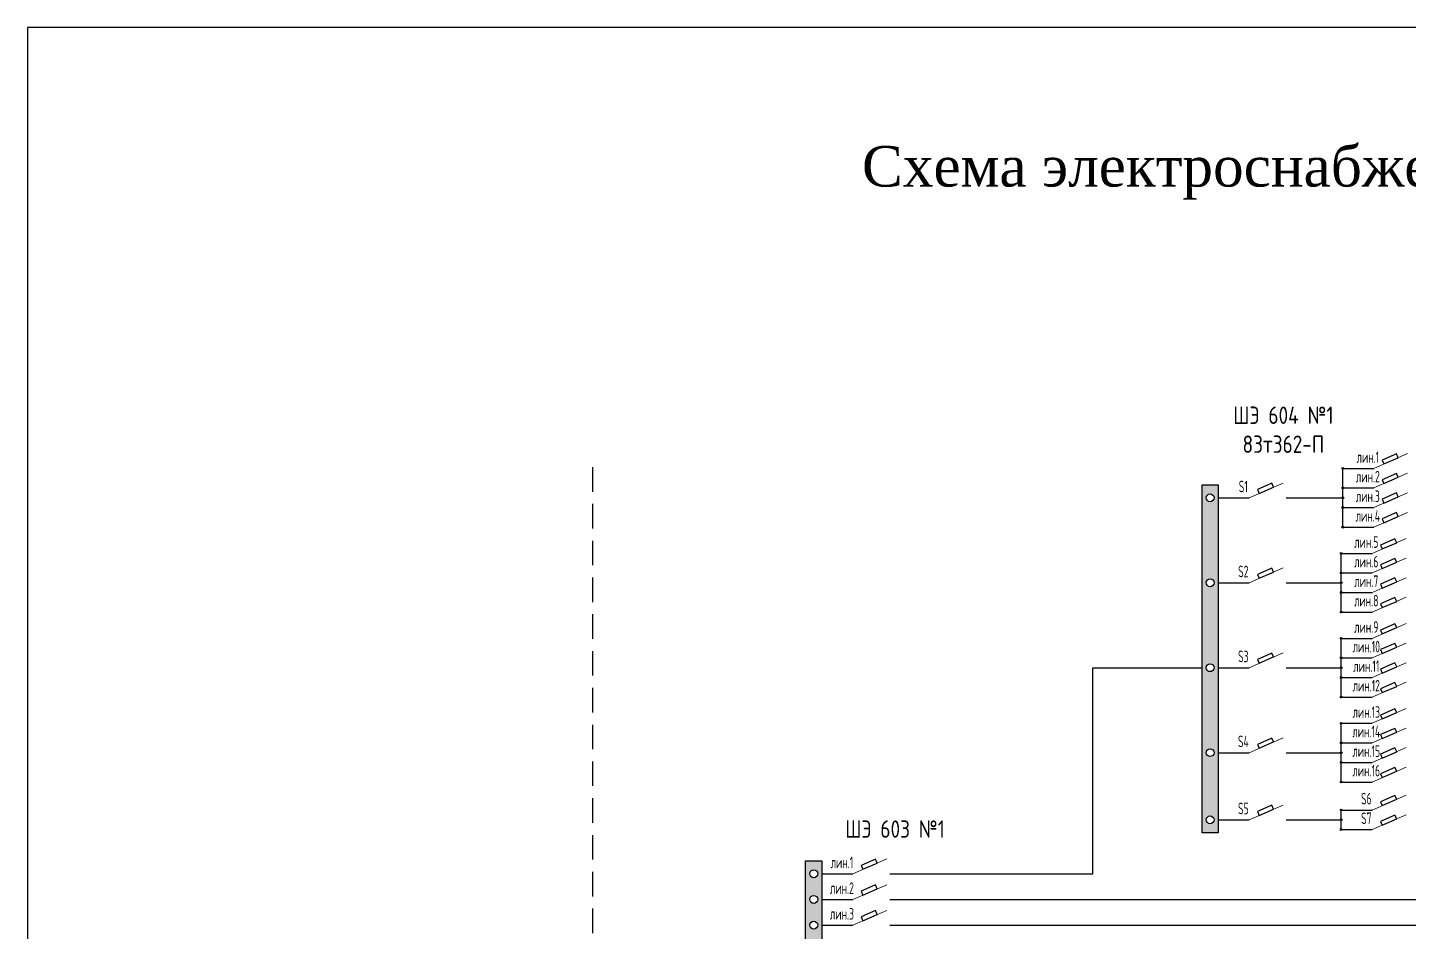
# Model space of a CAD drawing. Header units: millimetres. Extents: x 478 to 775, y 525 to 945.
# Drawn here: x 477.8 to 620.9, y 851.7 to 945.3 of the extents above; entities that cross this region are included whole.
import ezdxf

# ---------------------------------------------------------------- set-up
doc = ezdxf.new("R2010")
doc.units = ezdxf.units.MM
doc.header["$LTSCALE"] = 0.1
doc.linetypes.add('DASHEDX2', pattern=[38.1, 25.4, -12.7])
doc.styles.add('стиль1', font='txt.shx', dxfattribs={"width": 0.75, "height": 1.2})

msp = doc.modelspace()

# ---------------------------------------------------------------- hatches: boundary and pattern name
h = msp.add_hatch(color=256)
h.paths.add_polyline_path([(614.16, 899.6), (614.07, 899.6), (614.07, 899.51, 0.414214)], flags=17)
h.paths.add_polyline_path([(613.98, 899.6, 0.414214), (614.07, 899.51), (614.07, 899.6), (614.16, 899.6, 1)])
h = msp.add_hatch(color=256)
h.paths.add_polyline_path([(599.49, 861.87), (601.17, 861.87), (601.17, 897.9), (599.49, 897.9)])
h.paths.add_polyline_path([(599.92, 878.96, -1), (600.74, 878.96, -1)], flags=16)
h.paths.add_polyline_path([(600.74, 870.16, -1), (599.92, 870.16, -1)], flags=16)
h.paths.add_polyline_path([(599.92, 887.76, -1), (600.74, 887.76, -1)], flags=16)
h.paths.add_polyline_path([(600.74, 863.21, -1), (599.92, 863.21, -1)], flags=16)
h.paths.add_polyline_path([(599.92, 896.56, -1), (600.74, 896.56, -1)], flags=16)
h = msp.add_hatch(color=256)
h.paths.add_polyline_path([(614.16, 897.58), (614.07, 897.58), (614.07, 897.48, 0.414214)], flags=17)
h.paths.add_polyline_path([(613.98, 897.58, 0.414214), (614.07, 897.48), (614.07, 897.58), (614.16, 897.58, 1)])
h = msp.add_hatch(color=256)
h.paths.add_polyline_path([(614.16, 896.56), (614.07, 896.56), (614.07, 896.47, 0.414214)], flags=17)
h.paths.add_polyline_path([(613.98, 896.56, 0.414214), (614.07, 896.47), (614.07, 896.56), (614.16, 896.56, 1)])
h = msp.add_hatch(color=256)
h.paths.add_polyline_path([(614.16, 895.55), (614.07, 895.55), (614.07, 895.46, 0.414214)], flags=17)
h.paths.add_polyline_path([(613.98, 895.55, 0.414214), (614.07, 895.46), (614.07, 895.55), (614.16, 895.55, 1)])
h = msp.add_hatch(color=256)
h.paths.add_polyline_path([(614.16, 893.52), (614.07, 893.52), (614.07, 893.43, 0.414214)], flags=17)
h.paths.add_polyline_path([(613.98, 893.52, 0.414214), (614.07, 893.43), (614.07, 893.52), (614.16, 893.52, 1)])
h = msp.add_hatch(color=256)
h.paths.add_polyline_path([(614, 890.8), (613.91, 890.8), (613.91, 890.71, 0.414214)], flags=17)
h.paths.add_polyline_path([(613.82, 890.8, 0.414214), (613.91, 890.71), (613.91, 890.8), (614, 890.8, 1)])
h = msp.add_hatch(color=256)
h.paths.add_polyline_path([(614, 888.78), (613.91, 888.78), (613.91, 888.69, 0.414214)], flags=17)
h.paths.add_polyline_path([(613.82, 888.78, 0.414214), (613.91, 888.69), (613.91, 888.78), (614, 888.78, 1)])
h = msp.add_hatch(color=256)
h.paths.add_polyline_path([(614, 887.76), (613.91, 887.76), (613.91, 887.67, 0.414214)], flags=17)
h.paths.add_polyline_path([(613.82, 887.76, 0.414214), (613.91, 887.67), (613.91, 887.76), (614, 887.76, 1)])
h = msp.add_hatch(color=256)
h.paths.add_polyline_path([(614, 886.75), (613.91, 886.75), (613.91, 886.66, 0.414214)], flags=17)
h.paths.add_polyline_path([(613.82, 886.75, 0.414214), (613.91, 886.66), (613.91, 886.75), (614, 886.75, 1)])
h = msp.add_hatch(color=256)
h.paths.add_polyline_path([(614, 884.72), (613.91, 884.72), (613.91, 884.63, 0.414214)], flags=17)
h.paths.add_polyline_path([(613.82, 884.72, 0.414214), (613.91, 884.63), (613.91, 884.72), (614, 884.72, 1)])
h = msp.add_hatch(color=256)
h.paths.add_polyline_path([(614, 882), (613.91, 882), (613.91, 881.91, 0.414214)], flags=17)
h.paths.add_polyline_path([(613.82, 882, 0.414214), (613.91, 881.91), (613.91, 882), (614, 882, 1)])
h = msp.add_hatch(color=256)
h.paths.add_polyline_path([(614, 879.98), (613.91, 879.98), (613.91, 879.89, 0.414214)], flags=17)
h.paths.add_polyline_path([(613.82, 879.98, 0.414214), (613.91, 879.89), (613.91, 879.98), (614, 879.98, 1)])
h = msp.add_hatch(color=256)
h.paths.add_polyline_path([(614, 878.96), (613.91, 878.96), (613.91, 878.87, 0.414214)], flags=17)
h.paths.add_polyline_path([(613.82, 878.96, 0.414214), (613.91, 878.87), (613.91, 878.96), (614, 878.96, 1)])
h = msp.add_hatch(color=256)
h.paths.add_polyline_path([(614, 877.95), (613.91, 877.95), (613.91, 877.86, 0.414214)], flags=17)
h.paths.add_polyline_path([(613.82, 877.95, 0.414214), (613.91, 877.86), (613.91, 877.95), (614, 877.95, 1)])
h = msp.add_hatch(color=256)
h.paths.add_polyline_path([(614, 875.92), (613.91, 875.92), (613.91, 875.83, 0.414214)], flags=17)
h.paths.add_polyline_path([(613.82, 875.92, 0.414214), (613.91, 875.83), (613.91, 875.92), (614, 875.92, 1)])
h = msp.add_hatch(color=256)
h.paths.add_polyline_path([(614, 873.2), (613.91, 873.2), (613.91, 873.11, 0.414214)], flags=17)
h.paths.add_polyline_path([(613.82, 873.2, 0.414214), (613.91, 873.11), (613.91, 873.2), (614, 873.2, 1)])
h = msp.add_hatch(color=256)
h.paths.add_polyline_path([(614, 871.18), (613.91, 871.18), (613.91, 871.09, 0.414214)], flags=17)
h.paths.add_polyline_path([(613.82, 871.18, 0.414214), (613.91, 871.09), (613.91, 871.18), (614, 871.18, 1)])
h = msp.add_hatch(color=256)
h.paths.add_polyline_path([(614, 870.16), (613.91, 870.16), (613.91, 870.07, 0.414214)], flags=17)
h.paths.add_polyline_path([(613.82, 870.16, 0.414214), (613.91, 870.07), (613.91, 870.16), (614, 870.16, 1)])
h = msp.add_hatch(color=256)
h.paths.add_polyline_path([(614, 869.15), (613.91, 869.15), (613.91, 869.06, 0.414214)], flags=17)
h.paths.add_polyline_path([(613.82, 869.15, 0.414214), (613.91, 869.06), (613.91, 869.15), (614, 869.15, 1)])
h = msp.add_hatch(color=256)
h.paths.add_polyline_path([(614, 867.12), (613.91, 867.12), (613.91, 867.03, 0.414214)], flags=17)
h.paths.add_polyline_path([(613.82, 867.12, 0.414214), (613.91, 867.03), (613.91, 867.12), (614, 867.12, 1)])
h = msp.add_hatch(color=256)
h.paths.add_polyline_path([(614, 864.22), (613.91, 864.22), (613.91, 864.13, 0.414214)], flags=17)
h.paths.add_polyline_path([(613.82, 864.22, 0.414214), (613.91, 864.13), (613.91, 864.22), (614, 864.22, 1)])
h = msp.add_hatch(color=256)
h.paths.add_polyline_path([(614, 863.21), (613.91, 863.21), (613.91, 863.12, 0.414214)], flags=17)
h.paths.add_polyline_path([(613.82, 863.21, 0.414214), (613.91, 863.12), (613.91, 863.21), (614, 863.21, 1)])
h = msp.add_hatch(color=256)
h.paths.add_polyline_path([(614, 862.2), (613.91, 862.2), (613.91, 862.11, 0.414214)], flags=17)
h.paths.add_polyline_path([(613.82, 862.2, 0.414214), (613.91, 862.11), (613.91, 862.2), (614, 862.2, 1)])
h = msp.add_hatch(color=256)
h.paths.add_polyline_path([(558.43, 832.14), (560.1, 832.14), (560.1, 858.96), (558.43, 858.96)])
h.paths.add_polyline_path([(558.86, 841.65, -1), (559.67, 841.65, -1)], flags=16)
h.paths.add_polyline_path([(558.86, 844.31, -1), (559.67, 844.31, -1)], flags=16)
h.paths.add_polyline_path([(559.67, 838.99, -1), (558.86, 838.99, -1)], flags=16)
h.paths.add_polyline_path([(558.86, 846.98, -1), (559.67, 846.98, -1)], flags=16)
h.paths.add_polyline_path([(558.86, 849.64, -1), (559.67, 849.64, -1)], flags=16)
h.paths.add_polyline_path([(559.67, 833.86, -1), (558.86, 833.86, -1)], flags=16)
h.paths.add_polyline_path([(558.86, 852.3, -1), (559.67, 852.3, -1)], flags=16)
h.paths.add_polyline_path([(558.86, 854.96, -1), (559.67, 854.96, -1)], flags=16)
h.paths.add_polyline_path([(558.86, 857.62, -1), (559.67, 857.62, -1)], flags=16)

# ---------------------------------------------------------------- linework, layer by layer
for p, q in [((774.83, 945.25), (477.83, 945.25)), ((477.83, 945.25), (477.83, 525.25)), ((614.07, 899.6), (617.28, 899.6)), ((614.07, 893.52), (614.07, 899.6)), ((614.07, 897.58), (617.28, 897.58)), ((601.17, 896.56), (604.38, 896.56)), ((608.21, 896.56), (614.07, 896.56)), ((614.07, 895.55), (617.28, 895.55)), ((614.07, 893.52), (617.28, 893.52)), ((613.91, 890.8), (617.12, 890.8)), ((613.91, 884.72), (613.91, 890.8)), ((613.91, 888.78), (617.12, 888.78)), ((601.17, 887.76), (604.38, 887.76)), ((608.21, 887.76), (613.91, 887.76)), ((613.91, 886.75), (617.12, 886.75)), ((613.91, 884.72), (617.12, 884.72)), ((613.91, 882), (617.12, 882)), ((613.91, 875.92), (613.91, 882)), ((613.91, 879.98), (617.12, 879.98)), ((588.17, 857.62), (588.17, 878.96)), ((588.17, 878.96), (599.49, 878.96)), ((601.17, 878.96), (604.38, 878.96)), ((608.21, 878.96), (613.91, 878.96)), ((613.91, 877.95), (617.12, 877.95)), ((613.91, 875.92), (617.12, 875.92)), ((613.91, 873.2), (617.12, 873.2)), ((613.91, 867.12), (613.91, 873.2)), ((613.91, 871.18), (617.12, 871.18)), ((601.17, 870.16), (604.38, 870.16)), ((608.21, 870.16), (613.91, 870.16)), ((613.91, 869.15), (617.12, 869.15)), ((613.91, 867.12), (617.12, 867.12)), ((613.91, 864.22), (617.12, 864.22)), ((613.91, 862.2), (613.91, 864.22)), ((601.17, 863.21), (604.38, 863.21)), ((608.21, 863.21), (613.91, 863.21)), ((613.91, 862.2), (617.12, 862.2)), ((560.1, 857.62), (563.32, 857.62)), ((567.14, 857.62), (572.85, 857.62)), ((572.85, 857.62), (588.17, 857.62)), ((560.1, 854.96), (563.32, 854.96)), ((567.14, 854.96), (572.85, 854.96)), ((572.85, 854.96), (643.39, 854.96)), ((560.1, 852.3), (563.32, 852.3)), ((567.14, 852.3), (572.85, 852.3)), ((572.85, 852.3), (650.59, 852.3))]:
    msp.add_line(p, q)
at = {"lineweight": 15}
for p, q in [((617.28, 899.6), (620.79, 901.13)), ((617.28, 897.58), (620.79, 899.1)), ((604.38, 896.56), (607.89, 898.09)), ((617.28, 895.55), (620.79, 897.08)), ((617.28, 893.52), (620.79, 895.05)), ((617.12, 890.8), (620.63, 892.33)), ((617.12, 888.78), (620.63, 890.3)), ((604.38, 887.76), (607.89, 889.29)), ((617.12, 886.75), (620.63, 888.28)), ((617.12, 884.72), (620.63, 886.25)), ((617.12, 882), (620.63, 883.53)), ((617.12, 879.98), (620.63, 881.5)), ((604.38, 878.96), (607.89, 880.49)), ((617.12, 877.95), (620.63, 879.48)), ((617.12, 875.92), (620.63, 877.45)), ((617.12, 873.2), (620.63, 874.73)), ((617.12, 871.18), (620.63, 872.7)), ((604.38, 870.16), (607.89, 871.69)), ((617.12, 869.15), (620.63, 870.68)), ((617.12, 867.12), (620.63, 868.65)), ((617.12, 864.22), (620.63, 865.75)), ((604.38, 863.21), (607.89, 864.74)), ((617.12, 862.2), (620.63, 863.73)), ((563.32, 857.62), (566.83, 859.15)), ((563.32, 854.96), (566.83, 856.49)), ((563.32, 852.3), (566.83, 853.83))]:
    msp.add_line(p, q, dxfattribs=at)
at = {"linetype": 'DASHEDX2'}
msp.add_line((536.36, 899.73), (536.36, 583.51), dxfattribs=at)
for points in [[(618.32, 900.06), (619.82, 900.71), (619.64, 901.11), (618.15, 900.46)], [(618.32, 898.03), (619.82, 898.68), (619.64, 899.08), (618.15, 898.43)], [(599.49, 897.9), (601.17, 897.9), (601.17, 861.87), (599.49, 861.87)], [(605.42, 897.02), (606.91, 897.67), (606.74, 898.07), (605.25, 897.42)], [(618.32, 896), (619.82, 896.65), (619.64, 897.06), (618.15, 896.4)], [(618.32, 893.98), (619.82, 894.63), (619.64, 895.03), (618.15, 894.38)], [(618.16, 891.26), (619.66, 891.91), (619.48, 892.31), (617.99, 891.66)], [(618.16, 889.23), (619.66, 889.88), (619.48, 890.28), (617.99, 889.63)], [(605.42, 888.22), (606.91, 888.87), (606.74, 889.27), (605.25, 888.62)], [(618.16, 887.2), (619.66, 887.85), (619.48, 888.26), (617.99, 887.61)], [(618.16, 885.18), (619.66, 885.83), (619.48, 886.23), (617.99, 885.58)], [(618.16, 882.46), (619.66, 883.11), (619.48, 883.51), (617.99, 882.86)], [(618.16, 880.43), (619.66, 881.08), (619.48, 881.48), (617.99, 880.83)], [(605.42, 879.42), (606.91, 880.07), (606.74, 880.47), (605.25, 879.82)], [(618.16, 878.4), (619.66, 879.05), (619.48, 879.46), (617.99, 878.81)], [(618.16, 876.38), (619.66, 877.03), (619.48, 877.43), (617.99, 876.78)], [(618.16, 873.66), (619.66, 874.31), (619.48, 874.71), (617.99, 874.06)], [(618.16, 871.63), (619.66, 872.28), (619.48, 872.68), (617.99, 872.03)], [(605.42, 870.62), (606.91, 871.27), (606.74, 871.67), (605.25, 871.02)], [(618.16, 869.6), (619.66, 870.25), (619.48, 870.66), (617.99, 870.01)], [(618.16, 867.58), (619.66, 868.23), (619.48, 868.63), (617.99, 867.98)], [(618.16, 864.68), (619.66, 865.33), (619.48, 865.73), (617.99, 865.08)], [(605.42, 863.66), (606.91, 864.31), (606.74, 864.72), (605.25, 864.07)], [(618.16, 862.65), (619.66, 863.3), (619.48, 863.7), (617.99, 863.05)], [(558.43, 858.96), (560.1, 858.96), (560.1, 832.14), (558.43, 832.14)], [(564.36, 858.08), (565.85, 858.73), (565.68, 859.13), (564.18, 858.48)], [(564.36, 855.41), (565.85, 856.07), (565.68, 856.47), (564.18, 855.82)], [(564.36, 852.75), (565.85, 853.4), (565.68, 853.81), (564.18, 853.15)]]:
    msp.add_lwpolyline(points, close=True)
for centre, radius in [((614.07, 899.6), 0.0905), ((600.33, 896.56), 0.407), ((614.07, 897.58), 0.0905), ((614.07, 896.56), 0.0905), ((614.07, 895.55), 0.0905), ((614.07, 893.52), 0.0905), ((613.91, 890.8), 0.0905), ((613.91, 888.78), 0.0905), ((600.33, 887.76), 0.407), ((613.91, 887.76), 0.0905), ((613.91, 886.75), 0.0905), ((613.91, 884.72), 0.0905), ((613.91, 882), 0.0905), ((613.91, 879.98), 0.0905), ((600.33, 878.96), 0.407), ((613.91, 878.96), 0.0905), ((613.91, 877.95), 0.0905), ((613.91, 875.92), 0.0905), ((613.91, 873.2), 0.0905), ((613.91, 871.18), 0.0905), ((600.33, 870.16), 0.407), ((613.91, 870.16), 0.0905), ((613.91, 869.15), 0.0905), ((613.91, 867.12), 0.0905), ((613.91, 864.22), 0.0905), ((600.33, 863.21), 0.407), ((613.91, 863.21), 0.0905), ((613.91, 862.2), 0.0905), ((559.27, 857.62), 0.407), ((559.27, 854.96), 0.407), ((559.27, 852.3), 0.407)]:
    msp.add_circle(centre, radius)

# ---------------------------------------------------------------- texts
at = {"attachment_point": 5}
for s, insert, char_height, width in [('{\\fTimes New Roman|b0|i0|c204|p18;Схема электроснабжения боевого поста 4БП-480}', (630.57, 930.21), 4.2, 288.6012), ('{\\fGOST|b0|i0|c204|p34;ШЭ 604 №1\\P83т362-П}', (607.92, 903.61), 1.8, 17.4336), ('{\\fGOST|b0|i0|c204|p34;ШЭ 603 №1}', (567.69, 862.25), 1.8, 17.4336)]:
    msp.add_mtext(s, dxfattribs=dict(at, insert=insert, char_height=char_height, width=width))
at = {"char_height": 1.2, "width": 14.6601, "attachment_point": 5, "style": 'стиль1'}
for s, insert in [('{\\fGOST|b0|i0|c204|p34;лин.1}', (616.67, 900.77)), ('{\\fGOST|b0|i0|c204|p34;S1}', (603.77, 897.73)), ('{\\fGOST|b0|i0|c204|p34;лин.2}', (616.67, 898.75)), ('{\\fGOST|b0|i0|c204|p34;лин.3}', (616.67, 896.72)), ('{\\fGOST|b0|i0|c204|p34;лин.4}', (616.67, 894.69)), ('{\\fGOST|b0|i0|c204|p34;лин.5}', (616.51, 891.97)), ('{\\fGOST|b0|i0|c204|p34;лин.6}', (616.51, 889.95)), ('{\\fGOST|b0|i0|c204|p34;S2}', (603.77, 888.93)), ('{\\fGOST|b0|i0|c204|p34;лин.7}', (616.51, 887.92)), ('{\\fGOST|b0|i0|c204|p34;лин.8}', (616.51, 885.9)), ('{\\fGOST|b0|i0|c204|p34;лин.9}', (616.51, 883.17)), ('{\\fGOST|b0|i0|c204|p34;лин.10}', (616.51, 881.15)), ('{\\fGOST|b0|i0|c204|p34;S3}', (603.77, 880.13)), ('{\\fGOST|b0|i0|c204|p34;лин.11}', (616.51, 879.12)), ('{\\fGOST|b0|i0|c204|p34;лин.12}', (616.51, 877.1)), ('{\\fGOST|b0|i0|c204|p34;лин.13}', (616.51, 874.37)), ('{\\fGOST|b0|i0|c204|p34;лин.14}', (616.51, 872.35)), ('{\\fGOST|b0|i0|c204|p34;S4}', (603.77, 871.33)), ('{\\fGOST|b0|i0|c204|p34;лин.15}', (616.51, 870.32)), ('{\\fGOST|b0|i0|c204|p34;лин.16}', (616.51, 868.3)), ('{\\fGOST|b0|i0|c0|p34;S6}', (616.51, 865.4)), ('{\\fGOST|b0|i0|c204|p34;S5}', (603.77, 864.38)), ('{\\fGOST|b0|i0|c0|p34;S7}', (616.51, 863.37)), ('{\\fGOST|b0|i0|c204|p34;лин.1}', (562.19, 858.79)), ('{\\fGOST|b0|i0|c204|p34;лин.2}', (562.19, 856.13)), ('{\\fGOST|b0|i0|c204|p34;лин.3}', (562.19, 853.47))]:
    msp.add_mtext(s, dxfattribs=dict(at, insert=insert))

doc.saveas('drawing.dxf')
